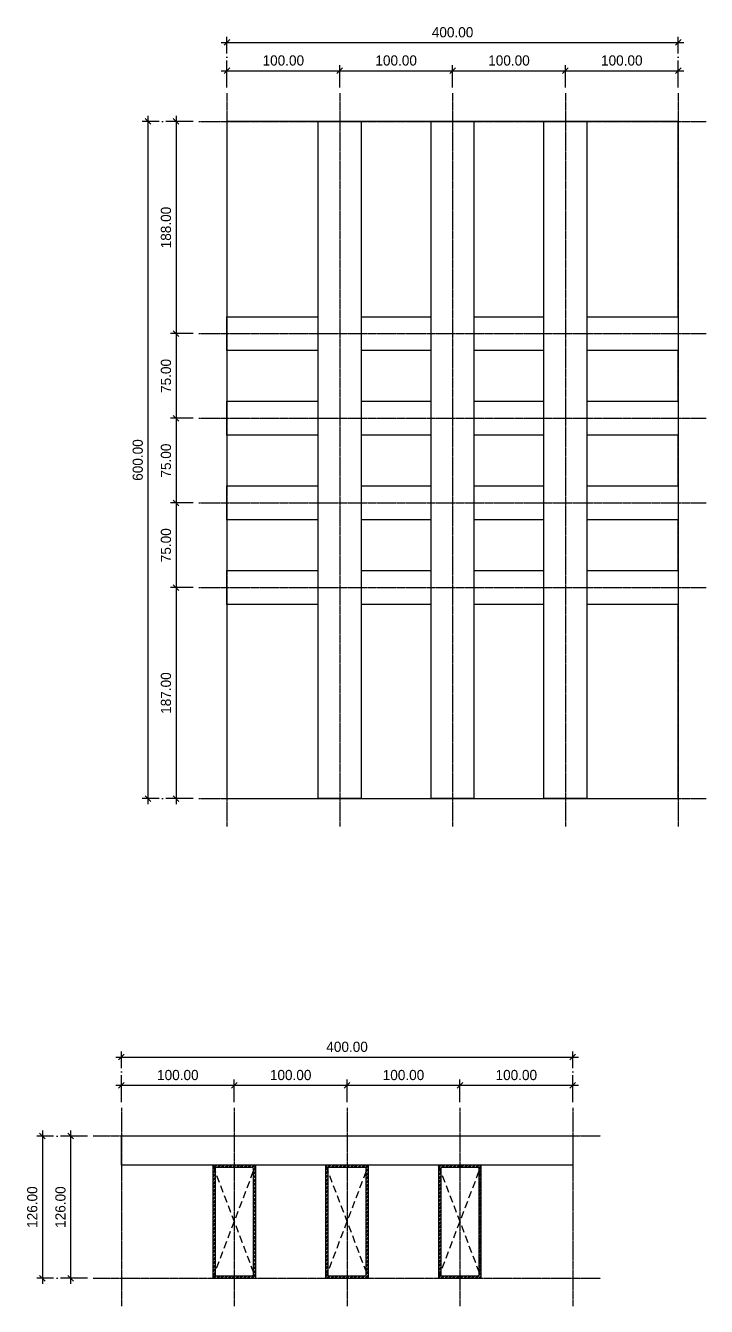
# Model space of a CAD drawing. Header units: millimetres. Extents: x -244126 to 368105, y -173968 to 259060.
# Drawn here: x 4453 to 5057, y 17561 to 18696 of the extents above; entities that cross this region are included whole.
import ezdxf

# ---------------------------------------------------------------- set-up
doc = ezdxf.new("R2010")
doc.units = ezdxf.units.MM
doc.header["$MEASUREMENT"] = 0
for name, pattern in [('ACAD_ISO04W100', [30, 24, -3, 0, -3]), ('CENTER', [2, 1.25, -0.25, 0.25, -0.25]), ('HIDDEN', [9.525, 6.35, -3.175])]:
    doc.linetypes.add(name, pattern=pattern)
for name, color, linetype in [('000 - D I M', 6, 'Continuous'), ('000 - GRID', 8, 'CENTER'), ('000 - H A T C H', 8, 'Continuous'), ('000 - H I D D E N', 7, 'Continuous'), ('000 - WIPEOUT', 250, 'Continuous'), ('001 - ASCESSORIES', 1, 'Continuous'), ('002 - STRUCTURAL STEEL', 4, 'Continuous'), ('A04_TUBE SERIES', 7, 'Continuous')]:
    doc.layers.add(name, color=color, linetype=linetype)
doc.styles.add('CORDIA', font='cordia.shx')
doc.styles.add('TA', font='Cordia New.ttf', dxfattribs={"height": 4.5})
doc.dimstyles.new('DIM E-E', dxfattribs={"dimscale": 2, "dimtxt": 0.18, "dimasz": 0.1, "dimexe": 0.1, "dimexo": 0.1, "dimgap": 0.09, "dimtad": 1, "dimtoh": 1, "dimzin": 0, "dimdsep": 46, "dimtxsty": 'CORDIA', "dimblk": 'OBLIQUE', "dimcen": 0.1, "dimdle": 0.1, "dimclrd": 40, "dimclre": 140, "dimclrt": 3, "dimadec": 0, "dimazin": 0, "dimtfac": 1, "dimtix": 1, "dimtmove": 2, "dimatfit": 3, "dimfxl": 1, "dimtolj": 1, "dimtzin": 0, "dimarcsym": 0})
pattern_1 = [(45, (7e-15, 87.5), (-1.6838, 1.6838), []), (45, (1.1225, 87.5), (-1.6838, 1.6838), [])]

# ---------------------------------------------------------------- blocks, each defined once
blk = doc.blocks.new('*U749')
at = {"color": 3}
blk.add_point((0, -600), dxfattribs=at)
at = {"layer": '000 - GRID', "color": 0, "linetype": 'ByBlock'}
blk.add_line((0, 25), (0, -625), dxfattribs=at)
at = {"layer": '000 - GRID', "color": 0}
blk.add_point((0, 0), dxfattribs=at)
at = {"style": 'TA', "flags": 1}
blk.add_attdef('LOCATION', (6, 6), '', height=4.5, dxfattribs=at)
blk = doc.blocks.new('*U745')
at = {"color": 3}
blk.add_point((0, -400), dxfattribs=at)
at = {"layer": '000 - GRID', "color": 0, "linetype": 'ByBlock'}
blk.add_line((0, 25), (0, -425), dxfattribs=at)
at = {"layer": '000 - GRID', "color": 0}
blk.add_point((0, 0), dxfattribs=at)
at = {"style": 'TA', "flags": 1}
blk.add_attdef('LOCATION', (6, 6), '', height=4.5, dxfattribs=at)
blk = doc.blocks.new('*U768')
at = {"color": 0}
blk.add_wipeout([(-200, 15), (200, 15), (200, -15), (-200, -15)], dxfattribs=at).dxf.layer = '000 - WIPEOUT'
at = {"layer": '002 - STRUCTURAL STEEL', "color": 0, "linetype": 'ByBlock'}
blk.add_lwpolyline([(-200, 15), (200, 15), (200, -15), (-200, -15)], close=True, dxfattribs=at)
blk = doc.blocks.new('*U750')
at = {"color": 0}
blk.add_wipeout([(-19, 600), (19, 600), (19, 0), (-19, 0)], dxfattribs=at).dxf.layer = '000 - WIPEOUT'
at = {"layer": '002 - STRUCTURAL STEEL', "color": 0, "linetype": 'ByBlock'}
blk.add_lwpolyline([(-19, 600), (19, 600), (19, 0), (-19, 0)], close=True, dxfattribs=at)
blk = doc.blocks.new('_Oblique')
at = {"color": 0, "linetype": 'ByBlock', "lineweight": -2}
blk.add_line((-0.5, -0.5), (0.5, 0.5), dxfattribs=at)
blk = doc.blocks.new('*D2242')
at = {"layer": '000 - D I M', "color": 140, "linetype": 'ACAD_ISO04W100', "lineweight": -2, "transparency": 16777216}
for p, q in [((4631.6, 18640.7), (4631.6, 18660.7)), ((4731.6, 18640.7), (4731.6, 18660.7))]:
    blk.add_line(p, q, dxfattribs=at)
at = {"layer": '000 - D I M', "color": 40, "lineweight": -2, "transparency": 16777216}
blk.add_line((4626.6, 18655.7), (4736.6, 18655.7), dxfattribs=at)
at = {"layer": 'Defpoints', "color": 0, "transparency": 16777216}
for p in [(4731.6, 18655.7), (4631.6, 18635.7), (4731.6, 18635.7)]:
    blk.add_point(p, dxfattribs=at)
at = {"layer": '000 - D I M', "color": 40, "lineweight": -2, "transparency": 16777216, "xscale": 5, "yscale": 5, "zscale": 5, "rotation": 180}
blk.add_blockref('_Oblique', (4631.6, 18655.7), dxfattribs=at)
at = {"layer": '000 - D I M', "color": 40, "lineweight": -2, "transparency": 16777216, "xscale": 5, "yscale": 5, "zscale": 5}
blk.add_blockref('_Oblique', (4731.6, 18655.7), dxfattribs=at)
at = {"layer": '000 - D I M', "color": 3, "transparency": 16777216, "insert": (4681.6, 18664.7), "char_height": 9, "attachment_point": 5, "style": 'CORDIA'}
blk.add_mtext('\\A1;100.00', dxfattribs=at)
blk = doc.blocks.new('*D2243')
at = {"layer": '000 - D I M', "color": 140, "linetype": 'ACAD_ISO04W100', "lineweight": -2, "transparency": 16777216}
for p, q in [((4731.6, 18640.7), (4731.6, 18660.7)), ((4831.6, 18640.7), (4831.6, 18660.7))]:
    blk.add_line(p, q, dxfattribs=at)
at = {"layer": '000 - D I M', "color": 40, "lineweight": -2, "transparency": 16777216}
blk.add_line((4726.6, 18655.7), (4836.6, 18655.7), dxfattribs=at)
at = {"layer": 'Defpoints', "color": 0, "transparency": 16777216}
for p in [(4831.6, 18655.7), (4731.6, 18635.7), (4831.6, 18635.7)]:
    blk.add_point(p, dxfattribs=at)
at = {"layer": '000 - D I M', "color": 40, "lineweight": -2, "transparency": 16777216, "xscale": 5, "yscale": 5, "zscale": 5, "rotation": 180}
blk.add_blockref('_Oblique', (4731.6, 18655.7), dxfattribs=at)
at = {"layer": '000 - D I M', "color": 40, "lineweight": -2, "transparency": 16777216, "xscale": 5, "yscale": 5, "zscale": 5}
blk.add_blockref('_Oblique', (4831.6, 18655.7), dxfattribs=at)
at = {"layer": '000 - D I M', "color": 3, "transparency": 16777216, "insert": (4781.6, 18664.7), "char_height": 9, "attachment_point": 5, "style": 'CORDIA'}
blk.add_mtext('\\A1;100.00', dxfattribs=at)
blk = doc.blocks.new('*D2244')
at = {"layer": '000 - D I M', "color": 140, "linetype": 'ACAD_ISO04W100', "lineweight": -2, "transparency": 16777216}
for p, q in [((4831.6, 18640.7), (4831.6, 18660.7)), ((4931.6, 18640.7), (4931.6, 18660.7))]:
    blk.add_line(p, q, dxfattribs=at)
at = {"layer": '000 - D I M', "color": 40, "lineweight": -2, "transparency": 16777216}
blk.add_line((4826.6, 18655.7), (4936.6, 18655.7), dxfattribs=at)
at = {"layer": 'Defpoints', "color": 0, "transparency": 16777216}
for p in [(4931.6, 18655.7), (4831.6, 18635.7), (4931.6, 18635.7)]:
    blk.add_point(p, dxfattribs=at)
at = {"layer": '000 - D I M', "color": 40, "lineweight": -2, "transparency": 16777216, "xscale": 5, "yscale": 5, "zscale": 5, "rotation": 180}
blk.add_blockref('_Oblique', (4831.6, 18655.7), dxfattribs=at)
at = {"layer": '000 - D I M', "color": 40, "lineweight": -2, "transparency": 16777216, "xscale": 5, "yscale": 5, "zscale": 5}
blk.add_blockref('_Oblique', (4931.6, 18655.7), dxfattribs=at)
at = {"layer": '000 - D I M', "color": 3, "transparency": 16777216, "insert": (4881.6, 18664.7), "char_height": 9, "attachment_point": 5, "style": 'CORDIA'}
blk.add_mtext('\\A1;100.00', dxfattribs=at)
blk = doc.blocks.new('*D2245')
at = {"layer": '000 - D I M', "color": 140, "linetype": 'ACAD_ISO04W100', "lineweight": -2, "transparency": 16777216}
for p, q in [((4931.6, 18640.7), (4931.6, 18660.7)), ((5031.6, 18640.7), (5031.6, 18660.7))]:
    blk.add_line(p, q, dxfattribs=at)
at = {"layer": '000 - D I M', "color": 40, "lineweight": -2, "transparency": 16777216}
blk.add_line((4926.6, 18655.7), (5036.6, 18655.7), dxfattribs=at)
at = {"layer": 'Defpoints', "color": 0, "transparency": 16777216}
for p in [(5031.6, 18655.7), (4931.6, 18635.7), (5031.6, 18635.7)]:
    blk.add_point(p, dxfattribs=at)
at = {"layer": '000 - D I M', "color": 40, "lineweight": -2, "transparency": 16777216, "xscale": 5, "yscale": 5, "zscale": 5, "rotation": 180}
blk.add_blockref('_Oblique', (4931.6, 18655.7), dxfattribs=at)
at = {"layer": '000 - D I M', "color": 40, "lineweight": -2, "transparency": 16777216, "xscale": 5, "yscale": 5, "zscale": 5}
blk.add_blockref('_Oblique', (5031.6, 18655.7), dxfattribs=at)
at = {"layer": '000 - D I M', "color": 3, "transparency": 16777216, "insert": (4981.6, 18664.7), "char_height": 9, "attachment_point": 5, "style": 'CORDIA'}
blk.add_mtext('\\A1;100.00', dxfattribs=at)
blk = doc.blocks.new('*D2246')
at = {"layer": '000 - D I M', "color": 40, "lineweight": -2, "transparency": 16777216}
blk.add_line((4586.6, 18615.7), (4586.6, 18417.7), dxfattribs=at)
at = {"layer": '000 - D I M', "color": 140, "linetype": 'ACAD_ISO04W100', "lineweight": -2, "transparency": 16777216}
for p, q in [((4601.6, 18610.7), (4581.6, 18610.7)), ((4601.6, 18422.7), (4581.6, 18422.7))]:
    blk.add_line(p, q, dxfattribs=at)
at = {"layer": 'Defpoints', "color": 0, "transparency": 16777216}
for p in [(4606.6, 18610.7), (4586.6, 18422.7), (4606.6, 18422.7)]:
    blk.add_point(p, dxfattribs=at)
at = {"layer": '000 - D I M', "color": 40, "lineweight": -2, "transparency": 16777216, "xscale": 5, "yscale": 5, "zscale": 5}
for p, rotation in [((4586.6, 18610.7), 90), ((4586.6, 18422.7), 270)]:
    blk.add_blockref('_Oblique', p, dxfattribs=dict(at, rotation=rotation))
at = {"layer": '000 - D I M', "color": 3, "transparency": 16777216, "insert": (4577.6, 18516.7), "char_height": 9, "attachment_point": 5, "rotation": 90, "style": 'CORDIA'}
blk.add_mtext('\\A1;188.00', dxfattribs=at)
blk = doc.blocks.new('*D2247')
at = {"layer": '000 - D I M', "color": 140, "linetype": 'ACAD_ISO04W100', "lineweight": -2, "transparency": 16777216}
for p, q in [((4601.6, 18422.7), (4581.6, 18422.7)), ((4601.6, 18347.7), (4581.6, 18347.7))]:
    blk.add_line(p, q, dxfattribs=at)
at = {"layer": '000 - D I M', "color": 40, "lineweight": -2, "transparency": 16777216}
blk.add_line((4586.6, 18427.7), (4586.6, 18342.7), dxfattribs=at)
at = {"layer": 'Defpoints', "color": 0, "transparency": 16777216}
for p in [(4606.6, 18422.7), (4586.6, 18347.7), (4606.6, 18347.7)]:
    blk.add_point(p, dxfattribs=at)
at = {"layer": '000 - D I M', "color": 40, "lineweight": -2, "transparency": 16777216, "xscale": 5, "yscale": 5, "zscale": 5}
for p, rotation in [((4586.6, 18422.7), 90), ((4586.6, 18347.7), 270)]:
    blk.add_blockref('_Oblique', p, dxfattribs=dict(at, rotation=rotation))
at = {"layer": '000 - D I M', "color": 3, "transparency": 16777216, "insert": (4577.6, 18385.2), "char_height": 9, "attachment_point": 5, "rotation": 90, "style": 'CORDIA'}
blk.add_mtext('\\A1;75.00', dxfattribs=at)
blk = doc.blocks.new('*D2248')
at = {"layer": '000 - D I M', "color": 40, "lineweight": -2, "transparency": 16777216}
blk.add_line((4586.6, 18352.7), (4586.6, 18267.7), dxfattribs=at)
at = {"layer": '000 - D I M', "color": 140, "linetype": 'ACAD_ISO04W100', "lineweight": -2, "transparency": 16777216}
for p, q in [((4601.6, 18347.7), (4581.6, 18347.7)), ((4601.6, 18272.7), (4581.6, 18272.7))]:
    blk.add_line(p, q, dxfattribs=at)
at = {"layer": 'Defpoints', "color": 0, "transparency": 16777216}
for p in [(4606.6, 18347.7), (4586.6, 18272.7), (4606.6, 18272.7)]:
    blk.add_point(p, dxfattribs=at)
at = {"layer": '000 - D I M', "color": 40, "lineweight": -2, "transparency": 16777216, "xscale": 5, "yscale": 5, "zscale": 5}
for p, rotation in [((4586.6, 18347.7), 90), ((4586.6, 18272.7), 270)]:
    blk.add_blockref('_Oblique', p, dxfattribs=dict(at, rotation=rotation))
at = {"layer": '000 - D I M', "color": 3, "transparency": 16777216, "insert": (4577.6, 18310.2), "char_height": 9, "attachment_point": 5, "rotation": 90, "style": 'CORDIA'}
blk.add_mtext('\\A1;75.00', dxfattribs=at)
blk = doc.blocks.new('*D2249')
at = {"layer": '000 - D I M', "color": 140, "linetype": 'ACAD_ISO04W100', "lineweight": -2, "transparency": 16777216}
for p, q in [((4601.6, 18272.7), (4581.6, 18272.7)), ((4601.6, 18197.7), (4581.6, 18197.7))]:
    blk.add_line(p, q, dxfattribs=at)
at = {"layer": '000 - D I M', "color": 40, "lineweight": -2, "transparency": 16777216}
blk.add_line((4586.6, 18277.7), (4586.6, 18192.7), dxfattribs=at)
at = {"layer": 'Defpoints', "color": 0, "transparency": 16777216}
for p in [(4606.6, 18272.7), (4586.6, 18197.7), (4606.6, 18197.7)]:
    blk.add_point(p, dxfattribs=at)
at = {"layer": '000 - D I M', "color": 40, "lineweight": -2, "transparency": 16777216, "xscale": 5, "yscale": 5, "zscale": 5}
for p, rotation in [((4586.6, 18272.7), 90), ((4586.6, 18197.7), 270)]:
    blk.add_blockref('_Oblique', p, dxfattribs=dict(at, rotation=rotation))
at = {"layer": '000 - D I M', "color": 3, "transparency": 16777216, "insert": (4577.6, 18235.2), "char_height": 9, "attachment_point": 5, "rotation": 90, "style": 'CORDIA'}
blk.add_mtext('\\A1;75.00', dxfattribs=at)
blk = doc.blocks.new('*D2250')
at = {"layer": '000 - D I M', "color": 140, "linetype": 'ACAD_ISO04W100', "lineweight": -2, "transparency": 16777216}
for p, q in [((4601.6, 18197.7), (4581.6, 18197.7)), ((4601.6, 18010.7), (4581.6, 18010.7))]:
    blk.add_line(p, q, dxfattribs=at)
at = {"layer": '000 - D I M', "color": 40, "lineweight": -2, "transparency": 16777216}
blk.add_line((4586.6, 18202.7), (4586.6, 18005.7), dxfattribs=at)
at = {"layer": 'Defpoints', "color": 0, "transparency": 16777216}
for p in [(4606.6, 18197.7), (4586.6, 18010.7), (4606.6, 18010.7)]:
    blk.add_point(p, dxfattribs=at)
at = {"layer": '000 - D I M', "color": 40, "lineweight": -2, "transparency": 16777216, "xscale": 5, "yscale": 5, "zscale": 5}
for p, rotation in [((4586.6, 18197.7), 90), ((4586.6, 18010.7), 270)]:
    blk.add_blockref('_Oblique', p, dxfattribs=dict(at, rotation=rotation))
at = {"layer": '000 - D I M', "color": 3, "transparency": 16777216, "insert": (4577.6, 18104.2), "char_height": 9, "attachment_point": 5, "rotation": 90, "style": 'CORDIA'}
blk.add_mtext('\\A1;187.00', dxfattribs=at)
blk = doc.blocks.new('*D2256')
at = {"layer": '000 - D I M', "color": 40, "lineweight": -2, "transparency": 16777216}
blk.add_line((4626.6, 18680.7), (5036.6, 18680.7), dxfattribs=at)
at = {"layer": '000 - D I M', "color": 140, "linetype": 'ACAD_ISO04W100', "lineweight": -2, "transparency": 16777216}
for p, q in [((4631.6, 18640.7), (4631.6, 18685.7)), ((5031.6, 18640.7), (5031.6, 18685.7))]:
    blk.add_line(p, q, dxfattribs=at)
at = {"layer": 'Defpoints', "color": 0, "transparency": 16777216}
for p in [(5031.6, 18680.7), (4631.6, 18635.7), (5031.6, 18635.7)]:
    blk.add_point(p, dxfattribs=at)
at = {"layer": '000 - D I M', "color": 40, "lineweight": -2, "transparency": 16777216, "xscale": 5, "yscale": 5, "zscale": 5, "rotation": 180}
blk.add_blockref('_Oblique', (4631.6, 18680.7), dxfattribs=at)
at = {"layer": '000 - D I M', "color": 40, "lineweight": -2, "transparency": 16777216, "xscale": 5, "yscale": 5, "zscale": 5}
blk.add_blockref('_Oblique', (5031.6, 18680.7), dxfattribs=at)
at = {"layer": '000 - D I M', "color": 3, "transparency": 16777216, "insert": (4831.6, 18689.7), "char_height": 9, "attachment_point": 5, "style": 'CORDIA'}
blk.add_mtext('\\A1;400.00', dxfattribs=at)
blk = doc.blocks.new('*D2257')
at = {"layer": '000 - D I M', "color": 40, "lineweight": -2, "transparency": 16777216}
blk.add_line((4561.6, 18615.7), (4561.6, 18005.7), dxfattribs=at)
at = {"layer": '000 - D I M', "color": 140, "linetype": 'ACAD_ISO04W100', "lineweight": -2, "transparency": 16777216}
for p, q in [((4601.6, 18610.7), (4556.6, 18610.7)), ((4601.6, 18010.7), (4556.6, 18010.7))]:
    blk.add_line(p, q, dxfattribs=at)
at = {"layer": 'Defpoints', "color": 0, "transparency": 16777216}
for p in [(4606.6, 18610.7), (4561.6, 18010.7), (4606.6, 18010.7)]:
    blk.add_point(p, dxfattribs=at)
at = {"layer": '000 - D I M', "color": 40, "lineweight": -2, "transparency": 16777216, "xscale": 5, "yscale": 5, "zscale": 5}
for p, rotation in [((4561.6, 18610.7), 90), ((4561.6, 18010.7), 270)]:
    blk.add_blockref('_Oblique', p, dxfattribs=dict(at, rotation=rotation))
at = {"layer": '000 - D I M', "color": 3, "transparency": 16777216, "insert": (4552.6, 18310.7), "char_height": 9, "attachment_point": 5, "rotation": 90, "style": 'CORDIA'}
blk.add_mtext('\\A1;600.00', dxfattribs=at)
blk = doc.blocks.new('*U751')
at = {"color": 3}
blk.add_point((0, -126), dxfattribs=at)
at = {"layer": '000 - GRID', "color": 0, "linetype": 'ByBlock'}
blk.add_line((0, 25), (0, -151), dxfattribs=at)
at = {"layer": '000 - GRID', "color": 0}
blk.add_point((0, 0), dxfattribs=at)
at = {"style": 'TA', "flags": 1}
blk.add_attdef('LOCATION', (6, 6), '', height=4.5, dxfattribs=at)
blk = doc.blocks.new('*U753')
at = {"color": 0}
blk.add_wipeout([(-200, 13), (200, 13), (200, -13), (-200, -13)], dxfattribs=at).dxf.layer = '000 - WIPEOUT'
at = {"layer": '002 - STRUCTURAL STEEL', "color": 0, "linetype": 'ByBlock'}
blk.add_lwpolyline([(-200, 13), (200, 13), (200, -13), (-200, -13)], close=True, dxfattribs=at)
blk = doc.blocks.new('*U769')
at = {"color": 250}
blk.add_wipeout([(19, 0), (19, 100), (-19, 100), (-19, 0)], dxfattribs=at).dxf.layer = '000 - WIPEOUT'
at = {"layer": '000 - H I D D E N', "color": 8, "linetype": 'HIDDEN'}
for p, q in [((19, 0), (-19, 100)), ((19, 100), (-19, 0))]:
    blk.add_line(p, q, dxfattribs=at)
at = {"layer": '002 - STRUCTURAL STEEL', "color": 0}
blk.add_lwpolyline([(19, 0), (19, 100), (-19, 100), (-19, 0)], close=True, dxfattribs=at)
blk.add_lwpolyline([(17, 3), (17, 97, 0.414214), (16, 98), (-16, 98, 0.414214), (-17, 97), (-17, 3, 0.414214), (-16, 2), (16, 2, 0.414214)], format="xyb", close=True, dxfattribs=at)
at = {"layer": 'Defpoints', "color": 250}
blk.add_lwpolyline([(19, 0), (19, 100), (-19, 100), (-19, 0)], close=True, dxfattribs=at)
at = {"color": 250}
blk.add_wipeout([(19, 0), (19, 100), (-19, 100), (-19, 0)], dxfattribs=at).dxf.layer = '000 - WIPEOUT'
at = {"layer": '000 - H A T C H'}
h = blk.add_hatch(dxfattribs=at)
h.set_pattern_fill('ANSI32', color=256, scale=0.25)
h.set_pattern_definition(pattern_1)
h.paths.add_polyline_path([(19, 0), (19, 100), (-19, 100), (-19, 0)])
edge = h.paths.add_edge_path(flags=16)
edge.add_line((17, 3), (17, 97))
edge.add_arc((16, 97), 1, 0, 90)
edge.add_line((16, 98), (-16, 98))
edge.add_arc((-16, 97), 1, 90, 180)
edge.add_line((-17, 97), (-17, 3))
edge.add_arc((-16, 3), 1, 180, 270)
edge.add_line((-16, 2), (16, 2))
edge.add_arc((16, 3), 1, 270, 360)
at = {"layer": '000 - H I D D E N', "color": 8, "linetype": 'HIDDEN'}
for p, q in [((19, 0), (-19, 100)), ((19, 100), (-19, 0))]:
    blk.add_line(p, q, dxfattribs=at)
at = {"layer": '002 - STRUCTURAL STEEL', "color": 0}
blk.add_lwpolyline([(19, 0), (19, 100), (-19, 100), (-19, 0)], close=True, dxfattribs=at)
blk.add_lwpolyline([(17, 3), (17, 97, 0.414214), (16, 98), (-16, 98, 0.414214), (-17, 97), (-17, 3, 0.414214), (-16, 2), (16, 2, 0.414214)], format="xyb", close=True, dxfattribs=at)
at = {"layer": 'Defpoints', "color": 250}
blk.add_lwpolyline([(19, 0), (19, 100), (-19, 100), (-19, 0)], close=True, dxfattribs=at)
blk = doc.blocks.new('*U770')
at = {"color": 250}
blk.add_wipeout([(19, 0), (19, 100), (-19, 100), (-19, 0)], dxfattribs=at).dxf.layer = '000 - WIPEOUT'
at = {"layer": '000 - H I D D E N', "color": 8, "linetype": 'HIDDEN'}
for p, q in [((19, 0), (-19, 100)), ((19, 100), (-19, 0))]:
    blk.add_line(p, q, dxfattribs=at)
at = {"layer": '002 - STRUCTURAL STEEL', "color": 0}
blk.add_lwpolyline([(19, 0), (19, 100), (-19, 100), (-19, 0)], close=True, dxfattribs=at)
blk.add_lwpolyline([(17, 3), (17, 97, 0.414214), (16, 98), (-16, 98, 0.414214), (-17, 97), (-17, 3, 0.414214), (-16, 2), (16, 2, 0.414214)], format="xyb", close=True, dxfattribs=at)
at = {"layer": 'Defpoints', "color": 250}
blk.add_lwpolyline([(19, 0), (19, 100), (-19, 100), (-19, 0)], close=True, dxfattribs=at)
at = {"color": 250}
blk.add_wipeout([(19, 0), (19, 100), (-19, 100), (-19, 0)], dxfattribs=at).dxf.layer = '000 - WIPEOUT'
at = {"layer": '000 - H A T C H'}
h = blk.add_hatch(dxfattribs=at)
h.set_pattern_fill('ANSI32', color=256, scale=0.25)
h.set_pattern_definition(pattern_1)
h.paths.add_polyline_path([(19, 0), (19, 100), (-19, 100), (-19, 0)])
edge = h.paths.add_edge_path(flags=16)
edge.add_line((17, 3), (17, 97))
edge.add_arc((16, 97), 1, 0, 90)
edge.add_line((16, 98), (-16, 98))
edge.add_arc((-16, 97), 1, 90, 180)
edge.add_line((-17, 97), (-17, 3))
edge.add_arc((-16, 3), 1, 180, 270)
edge.add_line((-16, 2), (16, 2))
edge.add_arc((16, 3), 1, 270, 360)
at = {"layer": '000 - H I D D E N', "color": 8, "linetype": 'HIDDEN'}
for p, q in [((19, 0), (-19, 100)), ((19, 100), (-19, 0))]:
    blk.add_line(p, q, dxfattribs=at)
at = {"layer": '002 - STRUCTURAL STEEL', "color": 0}
blk.add_lwpolyline([(19, 0), (19, 100), (-19, 100), (-19, 0)], close=True, dxfattribs=at)
blk.add_lwpolyline([(17, 3), (17, 97, 0.414214), (16, 98), (-16, 98, 0.414214), (-17, 97), (-17, 3, 0.414214), (-16, 2), (16, 2, 0.414214)], format="xyb", close=True, dxfattribs=at)
at = {"layer": 'Defpoints', "color": 250}
blk.add_lwpolyline([(19, 0), (19, 100), (-19, 100), (-19, 0)], close=True, dxfattribs=at)
blk = doc.blocks.new('*U771')
at = {"color": 250}
blk.add_wipeout([(19, 0), (19, 100), (-19, 100), (-19, 0)], dxfattribs=at).dxf.layer = '000 - WIPEOUT'
at = {"layer": '000 - H I D D E N', "color": 8, "linetype": 'HIDDEN'}
for p, q in [((19, 0), (-19, 100)), ((19, 100), (-19, 0))]:
    blk.add_line(p, q, dxfattribs=at)
at = {"layer": '002 - STRUCTURAL STEEL', "color": 0}
blk.add_lwpolyline([(19, 0), (19, 100), (-19, 100), (-19, 0)], close=True, dxfattribs=at)
blk.add_lwpolyline([(17, 3), (17, 97, 0.414214), (16, 98), (-16, 98, 0.414214), (-17, 97), (-17, 3, 0.414214), (-16, 2), (16, 2, 0.414214)], format="xyb", close=True, dxfattribs=at)
at = {"layer": 'Defpoints', "color": 250}
blk.add_lwpolyline([(19, 0), (19, 100), (-19, 100), (-19, 0)], close=True, dxfattribs=at)
at = {"color": 250}
blk.add_wipeout([(19, 0), (19, 100), (-19, 100), (-19, 0)], dxfattribs=at).dxf.layer = '000 - WIPEOUT'
at = {"layer": '000 - H A T C H'}
h = blk.add_hatch(dxfattribs=at)
h.set_pattern_fill('ANSI32', color=256, scale=0.25)
h.set_pattern_definition(pattern_1)
h.paths.add_polyline_path([(19, 0), (19, 100), (-19, 100), (-19, 0)])
edge = h.paths.add_edge_path(flags=16)
edge.add_line((17, 3), (17, 97))
edge.add_arc((16, 97), 1, 0, 90)
edge.add_line((16, 98), (-16, 98))
edge.add_arc((-16, 97), 1, 90, 180)
edge.add_line((-17, 97), (-17, 3))
edge.add_arc((-16, 3), 1, 180, 270)
edge.add_line((-16, 2), (16, 2))
edge.add_arc((16, 3), 1, 270, 360)
at = {"layer": '000 - H I D D E N', "color": 8, "linetype": 'HIDDEN'}
for p, q in [((19, 0), (-19, 100)), ((19, 100), (-19, 0))]:
    blk.add_line(p, q, dxfattribs=at)
at = {"layer": '002 - STRUCTURAL STEEL', "color": 0}
blk.add_lwpolyline([(19, 0), (19, 100), (-19, 100), (-19, 0)], close=True, dxfattribs=at)
blk.add_lwpolyline([(17, 3), (17, 97, 0.414214), (16, 98), (-16, 98, 0.414214), (-17, 97), (-17, 3, 0.414214), (-16, 2), (16, 2, 0.414214)], format="xyb", close=True, dxfattribs=at)
at = {"layer": 'Defpoints', "color": 250}
blk.add_lwpolyline([(19, 0), (19, 100), (-19, 100), (-19, 0)], close=True, dxfattribs=at)
blk = doc.blocks.new('*D2251')
at = {"layer": '000 - D I M', "color": 140, "linetype": 'ACAD_ISO04W100', "lineweight": -2, "transparency": 16777216}
for p, q in [((4538.1, 17741.7), (4538.1, 17761.7)), ((4638.1, 17741.7), (4638.1, 17761.7))]:
    blk.add_line(p, q, dxfattribs=at)
at = {"layer": '000 - D I M', "color": 40, "lineweight": -2, "transparency": 16777216}
blk.add_line((4533.1, 17756.7), (4643.1, 17756.7), dxfattribs=at)
at = {"layer": 'Defpoints', "color": 0, "transparency": 16777216}
for p in [(4638.1, 17756.7), (4538.1, 17736.7), (4638.1, 17736.7)]:
    blk.add_point(p, dxfattribs=at)
at = {"layer": '000 - D I M', "color": 40, "lineweight": -2, "transparency": 16777216, "xscale": 5, "yscale": 5, "zscale": 5, "rotation": 180}
blk.add_blockref('_Oblique', (4538.1, 17756.7), dxfattribs=at)
at = {"layer": '000 - D I M', "color": 40, "lineweight": -2, "transparency": 16777216, "xscale": 5, "yscale": 5, "zscale": 5}
blk.add_blockref('_Oblique', (4638.1, 17756.7), dxfattribs=at)
at = {"layer": '000 - D I M', "color": 3, "transparency": 16777216, "insert": (4588.1, 17765.7), "char_height": 9, "attachment_point": 5, "style": 'CORDIA'}
blk.add_mtext('\\A1;100.00', dxfattribs=at)
blk = doc.blocks.new('*D2252')
at = {"layer": '000 - D I M', "color": 140, "linetype": 'ACAD_ISO04W100', "lineweight": -2, "transparency": 16777216}
for p, q in [((4638.1, 17741.7), (4638.1, 17761.7)), ((4738.1, 17741.7), (4738.1, 17761.7))]:
    blk.add_line(p, q, dxfattribs=at)
at = {"layer": '000 - D I M', "color": 40, "lineweight": -2, "transparency": 16777216}
blk.add_line((4633.1, 17756.7), (4743.1, 17756.7), dxfattribs=at)
at = {"layer": 'Defpoints', "color": 0, "transparency": 16777216}
for p in [(4738.1, 17756.7), (4638.1, 17736.7), (4738.1, 17736.7)]:
    blk.add_point(p, dxfattribs=at)
at = {"layer": '000 - D I M', "color": 40, "lineweight": -2, "transparency": 16777216, "xscale": 5, "yscale": 5, "zscale": 5, "rotation": 180}
blk.add_blockref('_Oblique', (4638.1, 17756.7), dxfattribs=at)
at = {"layer": '000 - D I M', "color": 40, "lineweight": -2, "transparency": 16777216, "xscale": 5, "yscale": 5, "zscale": 5}
blk.add_blockref('_Oblique', (4738.1, 17756.7), dxfattribs=at)
at = {"layer": '000 - D I M', "color": 3, "transparency": 16777216, "insert": (4688.1, 17765.7), "char_height": 9, "attachment_point": 5, "style": 'CORDIA'}
blk.add_mtext('\\A1;100.00', dxfattribs=at)
blk = doc.blocks.new('*D2253')
at = {"layer": '000 - D I M', "color": 140, "linetype": 'ACAD_ISO04W100', "lineweight": -2, "transparency": 16777216}
for p, q in [((4738.1, 17741.7), (4738.1, 17761.7)), ((4838.1, 17741.7), (4838.1, 17761.7))]:
    blk.add_line(p, q, dxfattribs=at)
at = {"layer": '000 - D I M', "color": 40, "lineweight": -2, "transparency": 16777216}
blk.add_line((4733.1, 17756.7), (4843.1, 17756.7), dxfattribs=at)
at = {"layer": 'Defpoints', "color": 0, "transparency": 16777216}
for p in [(4838.1, 17756.7), (4738.1, 17736.7), (4838.1, 17736.7)]:
    blk.add_point(p, dxfattribs=at)
at = {"layer": '000 - D I M', "color": 40, "lineweight": -2, "transparency": 16777216, "xscale": 5, "yscale": 5, "zscale": 5, "rotation": 180}
blk.add_blockref('_Oblique', (4738.1, 17756.7), dxfattribs=at)
at = {"layer": '000 - D I M', "color": 40, "lineweight": -2, "transparency": 16777216, "xscale": 5, "yscale": 5, "zscale": 5}
blk.add_blockref('_Oblique', (4838.1, 17756.7), dxfattribs=at)
at = {"layer": '000 - D I M', "color": 3, "transparency": 16777216, "insert": (4788.1, 17765.7), "char_height": 9, "attachment_point": 5, "style": 'CORDIA'}
blk.add_mtext('\\A1;100.00', dxfattribs=at)
blk = doc.blocks.new('*D2254')
at = {"layer": '000 - D I M', "color": 140, "linetype": 'ACAD_ISO04W100', "lineweight": -2, "transparency": 16777216}
for p, q in [((4838.1, 17741.7), (4838.1, 17761.7)), ((4938.1, 17741.7), (4938.1, 17761.7))]:
    blk.add_line(p, q, dxfattribs=at)
at = {"layer": '000 - D I M', "color": 40, "lineweight": -2, "transparency": 16777216}
blk.add_line((4833.1, 17756.7), (4943.1, 17756.7), dxfattribs=at)
at = {"layer": 'Defpoints', "color": 0, "transparency": 16777216}
for p in [(4938.1, 17756.7), (4838.1, 17736.7), (4938.1, 17736.7)]:
    blk.add_point(p, dxfattribs=at)
at = {"layer": '000 - D I M', "color": 40, "lineweight": -2, "transparency": 16777216, "xscale": 5, "yscale": 5, "zscale": 5, "rotation": 180}
blk.add_blockref('_Oblique', (4838.1, 17756.7), dxfattribs=at)
at = {"layer": '000 - D I M', "color": 40, "lineweight": -2, "transparency": 16777216, "xscale": 5, "yscale": 5, "zscale": 5}
blk.add_blockref('_Oblique', (4938.1, 17756.7), dxfattribs=at)
at = {"layer": '000 - D I M', "color": 3, "transparency": 16777216, "insert": (4888.1, 17765.7), "char_height": 9, "attachment_point": 5, "style": 'CORDIA'}
blk.add_mtext('\\A1;100.00', dxfattribs=at)
blk = doc.blocks.new('*D2255')
at = {"layer": '000 - D I M', "color": 40, "lineweight": -2, "transparency": 16777216}
blk.add_line((4493.1, 17716.7), (4493.1, 17580.7), dxfattribs=at)
at = {"layer": '000 - D I M', "color": 140, "linetype": 'ACAD_ISO04W100', "lineweight": -2, "transparency": 16777216}
for p, q in [((4508.1, 17711.7), (4488.1, 17711.7)), ((4508.1, 17585.7), (4488.1, 17585.7))]:
    blk.add_line(p, q, dxfattribs=at)
at = {"layer": 'Defpoints', "color": 0, "transparency": 16777216}
for p in [(4513.1, 17711.7), (4493.1, 17585.7), (4513.1, 17585.7)]:
    blk.add_point(p, dxfattribs=at)
at = {"layer": '000 - D I M', "color": 40, "lineweight": -2, "transparency": 16777216, "xscale": 5, "yscale": 5, "zscale": 5}
for p, rotation in [((4493.1, 17711.7), 90), ((4493.1, 17585.7), 270)]:
    blk.add_blockref('_Oblique', p, dxfattribs=dict(at, rotation=rotation))
at = {"layer": '000 - D I M', "color": 3, "transparency": 16777216, "insert": (4484.1, 17648.7), "char_height": 9, "attachment_point": 5, "rotation": 90, "style": 'CORDIA'}
blk.add_mtext('\\A1;126.00', dxfattribs=at)
blk = doc.blocks.new('*D2240')
at = {"layer": '000 - D I M', "color": 140, "linetype": 'ACAD_ISO04W100', "lineweight": -2, "transparency": 16777216}
for p, q in [((4538.1, 17741.7), (4538.1, 17786.7)), ((4938.1, 17741.7), (4938.1, 17786.7))]:
    blk.add_line(p, q, dxfattribs=at)
at = {"layer": '000 - D I M', "color": 40, "lineweight": -2, "transparency": 16777216}
blk.add_line((4533.1, 17781.7), (4943.1, 17781.7), dxfattribs=at)
at = {"layer": 'Defpoints', "color": 0, "transparency": 16777216}
for p in [(4938.1, 17781.7), (4538.1, 17736.7), (4938.1, 17736.7)]:
    blk.add_point(p, dxfattribs=at)
at = {"layer": '000 - D I M', "color": 40, "lineweight": -2, "transparency": 16777216, "xscale": 5, "yscale": 5, "zscale": 5, "rotation": 180}
blk.add_blockref('_Oblique', (4538.1, 17781.7), dxfattribs=at)
at = {"layer": '000 - D I M', "color": 40, "lineweight": -2, "transparency": 16777216, "xscale": 5, "yscale": 5, "zscale": 5}
blk.add_blockref('_Oblique', (4938.1, 17781.7), dxfattribs=at)
at = {"layer": '000 - D I M', "color": 3, "transparency": 16777216, "insert": (4738.1, 17790.7), "char_height": 9, "attachment_point": 5, "style": 'CORDIA'}
blk.add_mtext('\\A1;400.00', dxfattribs=at)
blk = doc.blocks.new('*D2241')
at = {"layer": '000 - D I M', "color": 40, "lineweight": -2, "transparency": 16777216}
blk.add_line((4468.1, 17716.7), (4468.1, 17580.7), dxfattribs=at)
at = {"layer": '000 - D I M', "color": 140, "linetype": 'ACAD_ISO04W100', "lineweight": -2, "transparency": 16777216}
for p, q in [((4508.1, 17711.7), (4463.1, 17711.7)), ((4508.1, 17585.7), (4463.1, 17585.7))]:
    blk.add_line(p, q, dxfattribs=at)
at = {"layer": 'Defpoints', "color": 0, "transparency": 16777216}
for p in [(4513.1, 17711.7), (4468.1, 17585.7), (4513.1, 17585.7)]:
    blk.add_point(p, dxfattribs=at)
at = {"layer": '000 - D I M', "color": 40, "lineweight": -2, "transparency": 16777216, "xscale": 5, "yscale": 5, "zscale": 5}
for p, rotation in [((4468.1, 17711.7), 90), ((4468.1, 17585.7), 270)]:
    blk.add_blockref('_Oblique', p, dxfattribs=dict(at, rotation=rotation))
at = {"layer": '000 - D I M', "color": 3, "transparency": 16777216, "insert": (4459.1, 17648.7), "char_height": 9, "attachment_point": 5, "rotation": 90, "style": 'CORDIA'}
blk.add_mtext('\\A1;126.00', dxfattribs=at)

msp = doc.modelspace()

# ---------------------------------------------------------------- linework, layer by layer
at = {"layer": 'A04_TUBE SERIES', "color": 3}
msp.add_lwpolyline([(4631.56911, 18010.72784), (5031.56911, 18010.72784), (5031.56911, 18610.72784), (4631.56911, 18610.72784)], close=True, dxfattribs=at)

# ---------------------------------------------------------------- block references
at = {"layer": '001 - ASCESSORIES', "color": 1}
msp.add_blockref('*U753', (4738.08459, 17698.74102), dxfattribs=at)

# ---------------------------------------------------------------- dimensions: what is measured, and where the dimension line sits
at = {"layer": '000 - D I M', "color": 3}
for base, p1, p2, picture, middle in [((5031.56911, 18680.72784), (4631.56911, 18635.72784), (5031.56911, 18635.72784), '*D2256', (4831.56911, 18689.72784)), ((4731.56911, 18655.72784), (4631.56911, 18635.72784), (4731.56911, 18635.72784), '*D2242', (4681.56911, 18664.72784)), ((4831.56911, 18655.72784), (4731.56911, 18635.72784), (4831.56911, 18635.72784), '*D2243', (4781.56911, 18664.72784)), ((4931.56911, 18655.72784), (4831.56911, 18635.72784), (4931.56911, 18635.72784), '*D2244', (4881.56911, 18664.72784)), ((5031.56911, 18655.72784), (4931.56911, 18635.72784), (5031.56911, 18635.72784), '*D2245', (4981.56911, 18664.72784)), ((4938.08459, 17781.74102), (4538.08459, 17736.74102), (4938.08459, 17736.74102), '*D2240', (4738.08459, 17790.74102)), ((4638.08459, 17756.74102), (4538.08459, 17736.74102), (4638.08459, 17736.74102), '*D2251', (4588.08459, 17765.74102)), ((4738.08459, 17756.74102), (4638.08459, 17736.74102), (4738.08459, 17736.74102), '*D2252', (4688.08459, 17765.74102)), ((4838.08459, 17756.74102), (4738.08459, 17736.74102), (4838.08459, 17736.74102), '*D2253', (4788.08459, 17765.74102)), ((4938.08459, 17756.74102), (4838.08459, 17736.74102), (4938.08459, 17736.74102), '*D2254', (4888.08459, 17765.74102))]:
    dim = msp.add_linear_dim(base=base, p1=p1, p2=p2, dimstyle='DIM E-E', override={"dimscale": 50}, dxfattribs=at)
    dim.commit()
    dim.dimension.update_dxf_attribs({"geometry": picture, "text_midpoint": middle})
for base, p1, p2, picture, middle in [((4561.56911, 18010.72784), (4606.56911, 18610.72784), (4606.56911, 18010.72784), '*D2257', (4552.56911, 18310.72784)), ((4586.56911, 18422.72784), (4606.56911, 18610.72784), (4606.56911, 18422.72784), '*D2246', (4577.56911, 18516.72784)), ((4586.56911, 18347.72784), (4606.56911, 18422.72784), (4606.56911, 18347.72784), '*D2247', (4577.56911, 18385.22784)), ((4586.56911, 18272.72784), (4606.56911, 18347.72784), (4606.56911, 18272.72784), '*D2248', (4577.56911, 18310.22784)), ((4586.56911, 18197.72784), (4606.56911, 18272.72784), (4606.56911, 18197.72784), '*D2249', (4577.56911, 18235.22784)), ((4586.56911, 18010.72784), (4606.56911, 18197.72784), (4606.56911, 18010.72784), '*D2250', (4577.56911, 18104.22784)), ((4468.08459, 17585.74102), (4513.08459, 17711.74102), (4513.08459, 17585.74102), '*D2241', (4459.08459, 17648.74102)), ((4493.08459, 17585.74102), (4513.08459, 17711.74102), (4513.08459, 17585.74102), '*D2255', (4484.08459, 17648.74102))]:
    dim = msp.add_linear_dim(base=base, p1=p1, p2=p2, angle=90, dimstyle='DIM E-E', override={"dimscale": 50}, dxfattribs=at)
    dim.commit()
    dim.dimension.update_dxf_attribs({"geometry": picture, "text_midpoint": middle})

# ---------------------------------------------------------------- next in the draw order: block references
at = {"layer": '000 - GRID'}
for p in [(4538.08459, 17711.74102), (4938.08459, 17711.74102)]:
    msp.add_blockref('*U751', p, dxfattribs=at)
at = {"layer": '000 - GRID', "rotation": 90}
msp.add_blockref('*U745', (4538.08459, 17711.74102), dxfattribs=at)
at = {"layer": '001 - ASCESSORIES', "color": 1}
for p in [(4831.56911, 18422.72784), (4831.56911, 18347.72784), (4831.56911, 18272.72784), (4831.56911, 18197.72784)]:
    msp.add_blockref('*U768', p, dxfattribs=at)
at = {"layer": 'A04_TUBE SERIES', "color": 3, "rotation": 180}
for name, p in [('*U769', (4638.08459, 17685.74102)), ('*U770', (4738.08459, 17685.74102)), ('*U771', (4838.08459, 17685.74102))]:
    msp.add_blockref(name, p, dxfattribs=at)

# ---------------------------------------------------------------- next in the draw order: block references
at = {"layer": '000 - GRID'}
for name, p in [('*U749', (4631.56911, 18610.72784)), ('*U749', (5031.56911, 18610.72784)), ('*U751', (4638.08459, 17711.74102)), ('*U751', (4738.08459, 17711.74102)), ('*U751', (4838.08459, 17711.74102))]:
    msp.add_blockref(name, p, dxfattribs=at)
at = {"layer": '000 - GRID', "rotation": 90}
msp.add_blockref('*U745', (4538.08459, 17585.74102), dxfattribs=at)
at = {"layer": 'A04_TUBE SERIES', "color": 3}
for p in [(4731.56911, 18010.72784), (4831.56911, 18010.72784), (4931.56911, 18010.72784)]:
    msp.add_blockref('*U750', p, dxfattribs=at)

# ---------------------------------------------------------------- next in the draw order: block references
at = {"layer": '000 - GRID'}
for p in [(4731.56911, 18610.72784), (4831.56911, 18610.72784), (4931.56911, 18610.72784)]:
    msp.add_blockref('*U749', p, dxfattribs=at)
at = {"layer": '000 - GRID', "rotation": 90}
for p in [(4631.56911, 18610.72784), (4631.56911, 18422.72784), (4631.56911, 18347.72784), (4631.56911, 18272.72784), (4631.56911, 18197.72784), (4631.56911, 18010.72784)]:
    msp.add_blockref('*U745', p, dxfattribs=at)

doc.saveas('drawing.dxf')
